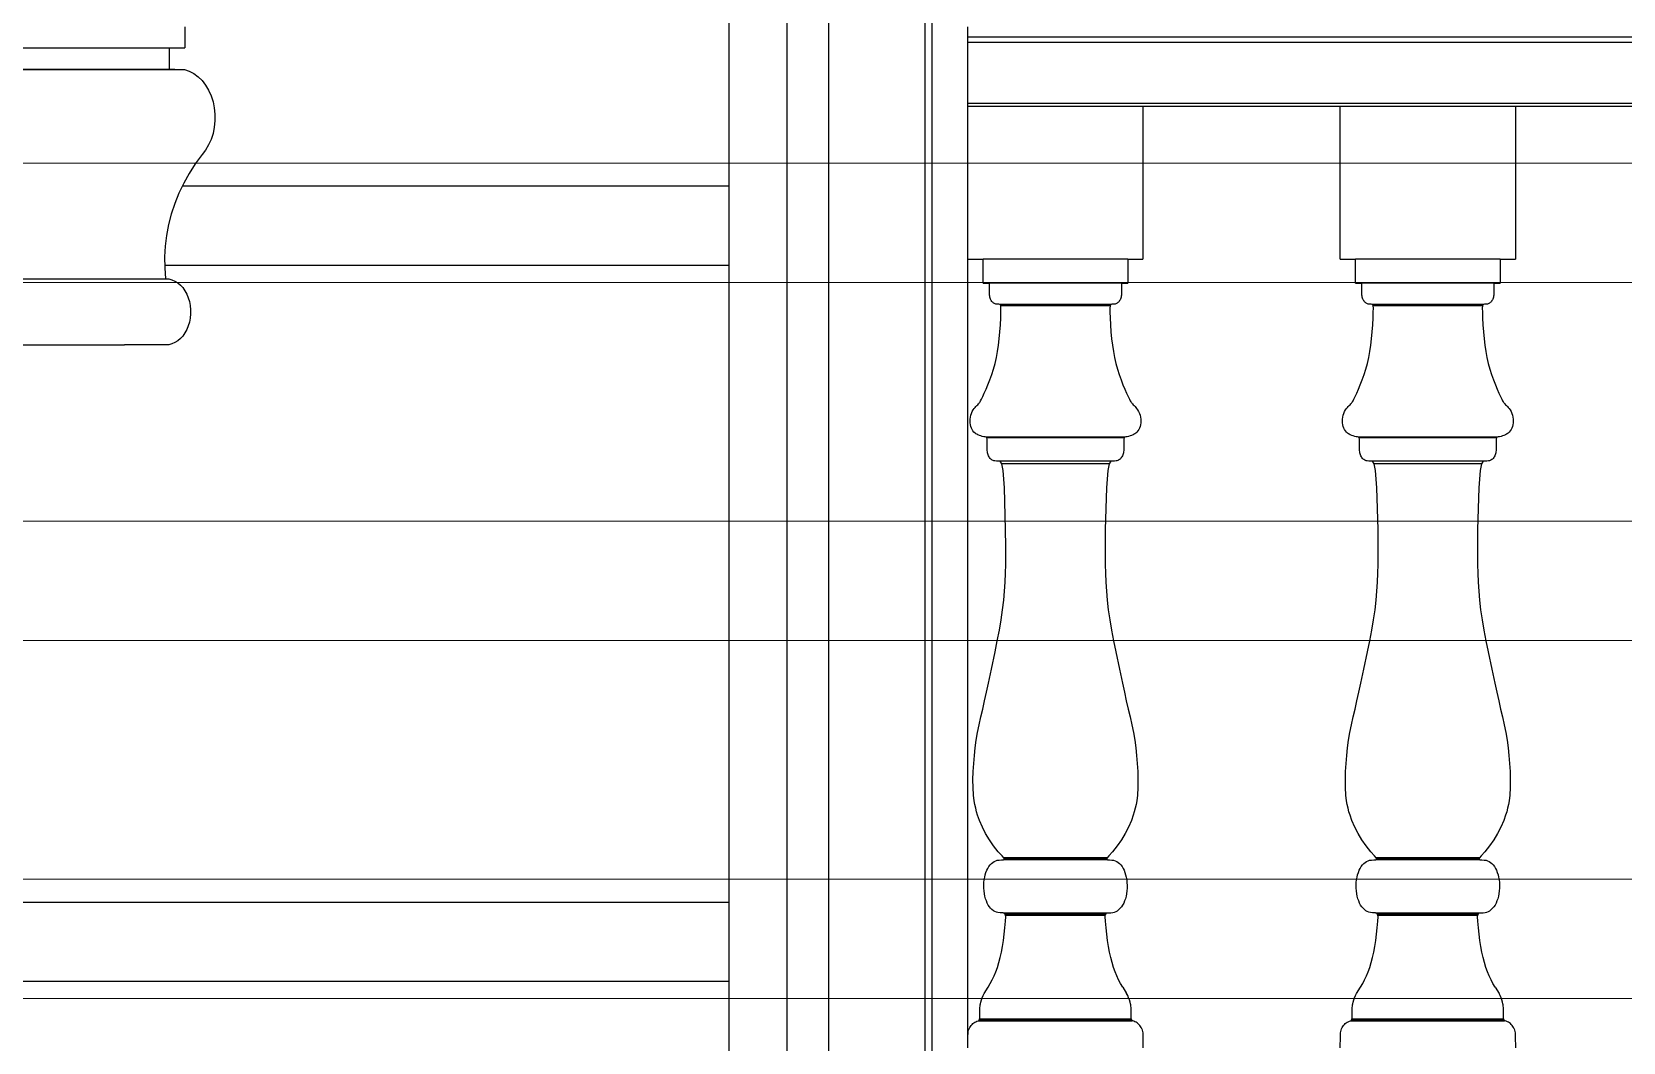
# Model space of a CAD drawing. Header units: inches. Extents: x 37.8 to 126.9, y 5.9 to 51.9.
# Drawn here: x 109.37 to 110.37, y 30.754 to 31.389 of the extents above; entities that cross this region are included whole.
import ezdxf

# ---------------------------------------------------------------- set-up
doc = ezdxf.new("R2010")
doc.units = ezdxf.units.IN
doc.header["$MEASUREMENT"] = 0
doc.layers.add('LAYER1', color=8, linetype='Continuous', lineweight=9)

msp = doc.modelspace()

# ---------------------------------------------------------------- hatches: boundary and pattern name
at = {"layer": 'LAYER1', "true_color": 0xc2b093}
h = msp.add_hatch(dxfattribs=at)
h.set_pattern_fill('ANSI32', color=253, scale=0.6, angle=135)
h.set_pattern_definition([(180, (290.93332, 359.28142), (-1e-17, -0.225), []), (180, (290.85832, 359.35642), (-1e-17, -0.225), [])])
h.paths.add_polyline_path([(106.05653, 37.34228), (106.05653, 37.54228), (106.05653, 37.59228), (106.05653, 37.99228), (106.05653, 38.04228), (106.05653, 38.44228), (106.05653, 38.49228), (106.05653, 38.84228), (107.05653, 38.84228), (107.05653, 38.49228), (107.05653, 38.44228), (107.05653, 38.04228), (107.05653, 37.99228), (107.05653, 37.59228), (107.05653, 37.54228), (107.05653, 37.34228)], flags=16)
h.paths.add_polyline_path([(107.99803, 37.34228), (107.99803, 37.54228), (107.99803, 37.59228), (107.99803, 37.99228), (107.99803, 38.04228), (107.99803, 38.44228), (107.99803, 38.49228), (107.99803, 38.84228), (108.99803, 38.84228), (108.99803, 38.49228), (108.99803, 38.44228), (108.99803, 38.04228), (108.99803, 37.99228), (108.99803, 37.59228), (108.99803, 37.54228), (108.99803, 37.34228)], flags=16)
h.paths.add_polyline_path([(116.59064, 26.14228), (116.59064, 26.94228), (117.19803, 26.94228), (117.19803, 26.14228)])
h.paths.add_polyline_path([(117.39803, 37.34228), (109.19803, 37.34228), (109.19803, 40.69228), (109.19803, 40.99228), (104.09803, 40.99228), (104.09803, 37.34228), (102.15807, 37.34228), (102.15807, 20.54228), (107.51799, 20.54228), (107.51799, 22.74228), (108.71799, 22.74228), (108.71799, 20.54228), (108.91799, 20.54228), (108.91799, 22.74228), (112.11799, 22.74228), (112.11799, 20.54228), (117.39803, 20.54228)])

# ---------------------------------------------------------------- linework, layer by layer
for p, q in [((109.80803, 31.29228), (109.80803, 31.69228)), ((109.84453, 31.29228), (109.84453, 31.69228)), ((109.87053, 31.29228), (109.87053, 31.69228)), ((109.93122, 31.29228), (109.93122, 31.69228)), ((109.93553, 31.29228), (109.93553, 31.69228)), ((109.46592, 31.39228), (109.46592, 31.37894)), ((109.95803, 31.38581), (109.95803, 31.39228)), ((109.95803, 31.38258), (109.95803, 31.38581)), ((109.95803, 31.38581), (111.23803, 31.38581)), ((109.95803, 31.38258), (111.23803, 31.38258)), ((109.95803, 31.34416), (109.95803, 31.38258)), ((105.77001, 31.37894), (109.45604, 31.37894)), ((109.45604, 31.37894), (109.45604, 31.36561)), ((109.45604, 31.37894), (109.46592, 31.37894)), ((105.79803, 31.36561), (109.42803, 31.36561)), ((105.79803, 31.36527), (109.42803, 31.36527)), ((109.42803, 31.36561), (109.45604, 31.36561)), ((109.42803, 31.36527), (109.46576, 31.36527)), ((109.45604, 31.36561), (109.45962, 31.36561)), ((109.45962, 31.36561), (109.46576, 31.36527)), ((109.46576, 31.36527), (109.46875, 31.3643)), ((109.46875, 31.3643), (109.47161, 31.36282)), ((109.47161, 31.36282), (109.4743, 31.36085)), ((109.4743, 31.36085), (109.47677, 31.35843)), ((109.47677, 31.35843), (109.47897, 31.35559)), ((109.47897, 31.35559), (109.48087, 31.3524)), ((109.48087, 31.3524), (109.48243, 31.3489)), ((109.48243, 31.3489), (109.48363, 31.34516)), ((109.48363, 31.34516), (109.48443, 31.34125)), ((109.48443, 31.34125), (109.48484, 31.33722)), ((109.95803, 31.34228), (109.95803, 31.34416)), ((109.95803, 31.34416), (111.23803, 31.34416)), ((109.95803, 31.34228), (110.06803, 31.34228)), ((109.95803, 31.29228), (109.95803, 31.34228)), ((110.06803, 31.34228), (110.06803, 31.24626)), ((110.06803, 31.34228), (110.19203, 31.34228)), ((110.19203, 31.24626), (110.19203, 31.34228)), ((110.19203, 31.34228), (110.30203, 31.34228)), ((110.30203, 31.34228), (110.30203, 31.24626)), ((110.30203, 31.34228), (110.42603, 31.34228)), ((109.48484, 31.33316), (109.48443, 31.32914)), ((109.48484, 31.33722), (109.48484, 31.33316)), ((109.48243, 31.32148), (109.48087, 31.31799)), ((109.48363, 31.32522), (109.48243, 31.32148)), ((109.48443, 31.32914), (109.48363, 31.32522)), ((109.47677, 31.31196), (109.47251, 31.30613)), ((109.47897, 31.31479), (109.47677, 31.31196)), ((109.48087, 31.31799), (109.47897, 31.31479)), ((109.46865, 31.30012), (109.4652, 31.29394)), ((109.47251, 31.30613), (109.46865, 31.30012)), ((109.4652, 31.29394), (109.46217, 31.2876)), ((109.46441, 31.29228), (109.80803, 31.29228)), ((109.80803, 31.24228), (109.80803, 31.29228)), ((109.84453, 31.24228), (109.84453, 31.29228)), ((109.87053, 31.24228), (109.87053, 31.29228)), ((109.93122, 31.24228), (109.93122, 31.29228)), ((109.93553, 31.24228), (109.93553, 31.29228)), ((109.95803, 31.24626), (109.95803, 31.29228)), ((109.45957, 31.28114), (109.4574, 31.27456)), ((109.46217, 31.2876), (109.45957, 31.28114)), ((109.4574, 31.27456), (109.45567, 31.2679)), ((109.4544, 31.26116), (109.45357, 31.25438)), ((109.45567, 31.2679), (109.4544, 31.26116)), ((109.45357, 31.25438), (109.4532, 31.24757)), ((109.4532, 31.24757), (109.45329, 31.24075)), ((109.80803, 31.24228), (109.45327, 31.24228)), ((109.45329, 31.24075), (109.45383, 31.23394)), ((109.80803, 30.84228), (109.80803, 31.24228)), ((109.84453, 30.84228), (109.84453, 31.24228)), ((109.87053, 30.84228), (109.87053, 31.24228)), ((109.93122, 30.84228), (109.93122, 31.24228)), ((109.93553, 30.84228), (109.93553, 31.24228)), ((109.95803, 31.24626), (109.96756, 31.24626)), ((109.95803, 31.24228), (109.95803, 31.24626)), ((109.95803, 30.84228), (109.95803, 31.24228)), ((109.96756, 31.23117), (109.96756, 31.24626)), ((110.0585, 31.24626), (109.96756, 31.24626)), ((110.0585, 31.24626), (110.0585, 31.23117)), ((110.0585, 31.24626), (110.06803, 31.24626)), ((110.19203, 31.24626), (110.20156, 31.24626)), ((110.20156, 31.23117), (110.20156, 31.24626)), ((110.2925, 31.24626), (110.20156, 31.24626)), ((110.2925, 31.24626), (110.2925, 31.23117)), ((110.2925, 31.24626), (110.30203, 31.24626)), ((105.79803, 31.23394), (109.42803, 31.23394)), ((109.42803, 31.23394), (109.45383, 31.23394)), ((109.45383, 31.23394), (109.45581, 31.23378)), ((109.45581, 31.23378), (109.45776, 31.23329)), ((109.45776, 31.23329), (109.45964, 31.23248)), ((109.45964, 31.23248), (109.46144, 31.23137)), ((109.46144, 31.23137), (109.46311, 31.22996)), ((109.96756, 31.23117), (109.97158, 31.23117)), ((109.97159, 31.22617), (109.97158, 31.23117)), ((110.05448, 31.23117), (109.97158, 31.23117)), ((110.05448, 31.23117), (110.05446, 31.22617)), ((110.05448, 31.23117), (110.0585, 31.23117)), ((110.20156, 31.23117), (110.20558, 31.23117)), ((110.20559, 31.22617), (110.20558, 31.23117)), ((110.28848, 31.23117), (110.20558, 31.23117)), ((110.28848, 31.23117), (110.28846, 31.22617)), ((110.28848, 31.23117), (110.2925, 31.23117)), ((109.46311, 31.22996), (109.46464, 31.2283)), ((109.46464, 31.2283), (109.466, 31.22639)), ((109.466, 31.22639), (109.46717, 31.22427)), ((109.46717, 31.22427), (109.46812, 31.22198)), ((109.46812, 31.22198), (109.46885, 31.21955)), ((109.97163, 31.22367), (109.97159, 31.22617)), ((109.9717, 31.22296), (109.97163, 31.22367)), ((109.97182, 31.22234), (109.9717, 31.22296)), ((109.97198, 31.22174), (109.97182, 31.22234)), ((109.97219, 31.22117), (109.97198, 31.22174)), ((109.97244, 31.22064), (109.97219, 31.22117)), ((109.97272, 31.22014), (109.97244, 31.22064)), ((109.97304, 31.21969), (109.97272, 31.22014)), ((110.05334, 31.22014), (110.05302, 31.21969)), ((110.05362, 31.22064), (110.05334, 31.22014)), ((110.05387, 31.22117), (110.05362, 31.22064)), ((110.05407, 31.22174), (110.05387, 31.22117)), ((110.05424, 31.22234), (110.05407, 31.22174)), ((110.05435, 31.22296), (110.05424, 31.22234)), ((110.05443, 31.22367), (110.05435, 31.22296)), ((110.05446, 31.22617), (110.05443, 31.22367)), ((110.20563, 31.22367), (110.20559, 31.22617)), ((110.2057, 31.22296), (110.20563, 31.22367)), ((110.20582, 31.22234), (110.2057, 31.22296)), ((110.20598, 31.22174), (110.20582, 31.22234)), ((110.20619, 31.22117), (110.20598, 31.22174)), ((110.20644, 31.22064), (110.20619, 31.22117)), ((110.20672, 31.22014), (110.20644, 31.22064)), ((110.20704, 31.21969), (110.20672, 31.22014)), ((110.28734, 31.22014), (110.28702, 31.21969)), ((110.28762, 31.22064), (110.28734, 31.22014)), ((110.28787, 31.22117), (110.28762, 31.22064)), ((110.28807, 31.22174), (110.28787, 31.22117)), ((110.28824, 31.22234), (110.28807, 31.22174)), ((110.28835, 31.22296), (110.28824, 31.22234)), ((110.28843, 31.22367), (110.28835, 31.22296)), ((110.28846, 31.22617), (110.28843, 31.22367)), ((109.46885, 31.21955), (109.46934, 31.21701)), ((109.46934, 31.21701), (109.46959, 31.21442)), ((109.46959, 31.2118), (109.46934, 31.20921)), ((109.46959, 31.21442), (109.46959, 31.2118)), ((109.9734, 31.21927), (109.97304, 31.21969)), ((109.97378, 31.2189), (109.9734, 31.21927)), ((109.97419, 31.21859), (109.97378, 31.2189)), ((109.97462, 31.21832), (109.97419, 31.21859)), ((109.97508, 31.21812), (109.97462, 31.21832)), ((109.97556, 31.21797), (109.97508, 31.21812)), ((109.97607, 31.21788), (109.97556, 31.21797)), ((109.97679, 31.21784), (109.97607, 31.21788)), ((109.97751, 31.21783), (109.97679, 31.21784)), ((109.97801, 31.21775), (109.97751, 31.21783)), ((110.04805, 31.21775), (109.97801, 31.21775)), ((109.97839, 31.2174), (109.97801, 31.21775)), ((110.04767, 31.2174), (109.97839, 31.2174)), ((109.97865, 31.21679), (109.97839, 31.2174)), ((110.04741, 31.21679), (109.97865, 31.21679)), ((109.9788, 31.21536), (109.97865, 31.21679)), ((109.97866, 31.20944), (109.97876, 31.21297)), ((109.97876, 31.21297), (109.9788, 31.21536)), ((110.04741, 31.21679), (110.04725, 31.21536)), ((110.04725, 31.21536), (110.04729, 31.21297)), ((110.04729, 31.21297), (110.0474, 31.20944)), ((110.04767, 31.2174), (110.04741, 31.21679)), ((110.04805, 31.21775), (110.04767, 31.2174)), ((110.04855, 31.21783), (110.04805, 31.21775)), ((110.04927, 31.21784), (110.04855, 31.21783)), ((110.04999, 31.21788), (110.04927, 31.21784)), ((110.0505, 31.21797), (110.04999, 31.21788)), ((110.05098, 31.21812), (110.0505, 31.21797)), ((110.05144, 31.21832), (110.05098, 31.21812)), ((110.05187, 31.21859), (110.05144, 31.21832)), ((110.05228, 31.2189), (110.05187, 31.21859)), ((110.05266, 31.21927), (110.05228, 31.2189)), ((110.05302, 31.21969), (110.05266, 31.21927)), ((110.2074, 31.21927), (110.20704, 31.21969)), ((110.20778, 31.2189), (110.2074, 31.21927)), ((110.20819, 31.21859), (110.20778, 31.2189)), ((110.20862, 31.21832), (110.20819, 31.21859)), ((110.20908, 31.21812), (110.20862, 31.21832)), ((110.20956, 31.21797), (110.20908, 31.21812)), ((110.21007, 31.21788), (110.20956, 31.21797)), ((110.21079, 31.21784), (110.21007, 31.21788)), ((110.21151, 31.21783), (110.21079, 31.21784)), ((110.21201, 31.21775), (110.21151, 31.21783)), ((110.28205, 31.21775), (110.21201, 31.21775)), ((110.21239, 31.2174), (110.21201, 31.21775)), ((110.28167, 31.2174), (110.21239, 31.2174)), ((110.21265, 31.21679), (110.21239, 31.2174)), ((110.28141, 31.21679), (110.21265, 31.21679)), ((110.2128, 31.21536), (110.21265, 31.21679)), ((110.21266, 31.20944), (110.21276, 31.21297)), ((110.21276, 31.21297), (110.2128, 31.21536)), ((110.28141, 31.21679), (110.28125, 31.21536)), ((110.28125, 31.21536), (110.28129, 31.21297)), ((110.28129, 31.21297), (110.2814, 31.20944)), ((110.28167, 31.2174), (110.28141, 31.21679)), ((110.28205, 31.21775), (110.28167, 31.2174)), ((110.28255, 31.21783), (110.28205, 31.21775)), ((110.28327, 31.21784), (110.28255, 31.21783)), ((110.28399, 31.21788), (110.28327, 31.21784)), ((110.2845, 31.21797), (110.28399, 31.21788)), ((110.28498, 31.21812), (110.2845, 31.21797)), ((110.28544, 31.21832), (110.28498, 31.21812)), ((110.28587, 31.21859), (110.28544, 31.21832)), ((110.28628, 31.2189), (110.28587, 31.21859)), ((110.28666, 31.21927), (110.28628, 31.2189)), ((110.28702, 31.21969), (110.28666, 31.21927)), ((109.46717, 31.20195), (109.466, 31.19983)), ((109.46812, 31.20424), (109.46717, 31.20195)), ((109.46885, 31.20667), (109.46812, 31.20424)), ((109.46934, 31.20921), (109.46885, 31.20667)), ((109.97772, 31.19621), (109.97812, 31.20046)), ((109.97812, 31.20046), (109.97844, 31.20487)), ((109.97844, 31.20487), (109.97866, 31.20944)), ((110.0474, 31.20944), (110.04762, 31.20487)), ((110.04762, 31.20487), (110.04793, 31.20046)), ((110.04793, 31.20046), (110.04834, 31.19621)), ((110.21172, 31.19621), (110.21212, 31.20046)), ((110.21212, 31.20046), (110.21244, 31.20487)), ((110.21244, 31.20487), (110.21266, 31.20944)), ((110.2814, 31.20944), (110.28162, 31.20487)), ((110.28162, 31.20487), (110.28193, 31.20046)), ((110.28193, 31.20046), (110.28234, 31.19621)), ((105.79803, 31.19228), (109.42803, 31.19228)), ((109.45383, 31.19228), (109.42803, 31.19228)), ((109.45581, 31.19244), (109.45383, 31.19228)), ((109.45776, 31.19293), (109.45581, 31.19244)), ((109.45964, 31.19374), (109.45776, 31.19293)), ((109.46144, 31.19485), (109.45964, 31.19374)), ((109.46311, 31.19626), (109.46144, 31.19485)), ((109.46464, 31.19792), (109.46311, 31.19626)), ((109.466, 31.19983), (109.46464, 31.19792)), ((109.97664, 31.18817), (109.97723, 31.19211)), ((109.97723, 31.19211), (109.97772, 31.19621)), ((110.04834, 31.19621), (110.04883, 31.19211)), ((110.04883, 31.19211), (110.04942, 31.18817)), ((110.21064, 31.18817), (110.21123, 31.19211)), ((110.21123, 31.19211), (110.21172, 31.19621)), ((110.28234, 31.19621), (110.28283, 31.19211)), ((110.28283, 31.19211), (110.28342, 31.18817)), ((109.97413, 31.17711), (109.97513, 31.1807)), ((109.97513, 31.1807), (109.97596, 31.18438)), ((109.97596, 31.18438), (109.97664, 31.18817)), ((110.04942, 31.18817), (110.0501, 31.18438)), ((110.0501, 31.18438), (110.05093, 31.1807)), ((110.05093, 31.1807), (110.05193, 31.17711)), ((110.20813, 31.17711), (110.20913, 31.1807)), ((110.20913, 31.1807), (110.20996, 31.18438)), ((110.20996, 31.18438), (110.21064, 31.18817)), ((110.28342, 31.18817), (110.2841, 31.18438)), ((110.2841, 31.18438), (110.28493, 31.1807)), ((110.28493, 31.1807), (110.28593, 31.17711)), ((109.9706, 31.1673), (109.97181, 31.17037)), ((109.97181, 31.17037), (109.97301, 31.17366)), ((109.97301, 31.17366), (109.97413, 31.17711)), ((110.05193, 31.17711), (110.05305, 31.17366)), ((110.05305, 31.17366), (110.05425, 31.17037)), ((110.05425, 31.17037), (110.05546, 31.1673)), ((110.2046, 31.1673), (110.20581, 31.17037)), ((110.20581, 31.17037), (110.20701, 31.17366)), ((110.20701, 31.17366), (110.20813, 31.17711)), ((110.28593, 31.17711), (110.28705, 31.17366)), ((110.28705, 31.17366), (110.28825, 31.17037)), ((110.28825, 31.17037), (110.28946, 31.1673)), ((109.96738, 31.15985), (109.96833, 31.16199)), ((109.96833, 31.16199), (109.96942, 31.16449)), ((109.96942, 31.16449), (109.9706, 31.1673)), ((110.05546, 31.1673), (110.05664, 31.16449)), ((110.05664, 31.16449), (110.05772, 31.16199)), ((110.05772, 31.16199), (110.05867, 31.15985)), ((110.20138, 31.15985), (110.20233, 31.16199)), ((110.20233, 31.16199), (110.20342, 31.16449)), ((110.20342, 31.16449), (110.2046, 31.1673)), ((110.28946, 31.1673), (110.29064, 31.16449)), ((110.29064, 31.16449), (110.29172, 31.16199)), ((110.29172, 31.16199), (110.29267, 31.15985)), ((109.96023, 31.14925), (109.96075, 31.15038)), ((109.96075, 31.15038), (109.96139, 31.15146)), ((109.96139, 31.15146), (109.96201, 31.15237)), ((109.96201, 31.15237), (109.96248, 31.15297)), ((109.96248, 31.15297), (109.963, 31.15352)), ((109.963, 31.15352), (109.96365, 31.15415)), ((109.96365, 31.15415), (109.96426, 31.15476)), ((109.96426, 31.15476), (109.96472, 31.15526)), ((109.96472, 31.15526), (109.96503, 31.15564)), ((109.96503, 31.15564), (109.96535, 31.15607)), ((109.96535, 31.15607), (109.96567, 31.15656)), ((109.96567, 31.15656), (109.96602, 31.15712)), ((109.96602, 31.15712), (109.96657, 31.15814)), ((109.96657, 31.15814), (109.96738, 31.15985)), ((110.05867, 31.15985), (110.05949, 31.15814)), ((110.05949, 31.15814), (110.06004, 31.15712)), ((110.06004, 31.15712), (110.06038, 31.15656)), ((110.06038, 31.15656), (110.06071, 31.15607)), ((110.06071, 31.15607), (110.06103, 31.15564)), ((110.06103, 31.15564), (110.06134, 31.15526)), ((110.06134, 31.15526), (110.0618, 31.15476)), ((110.0618, 31.15476), (110.06241, 31.15415)), ((110.06241, 31.15415), (110.06306, 31.15352)), ((110.06306, 31.15352), (110.06358, 31.15297)), ((110.06358, 31.15297), (110.06405, 31.15237)), ((110.06405, 31.15237), (110.06467, 31.15146)), ((110.06467, 31.15146), (110.06531, 31.15038)), ((110.06531, 31.15038), (110.06582, 31.14925)), ((110.19423, 31.14925), (110.19475, 31.15038)), ((110.19475, 31.15038), (110.19539, 31.15146)), ((110.19539, 31.15146), (110.19601, 31.15237)), ((110.19601, 31.15237), (110.19648, 31.15297)), ((110.19648, 31.15297), (110.197, 31.15352)), ((110.197, 31.15352), (110.19765, 31.15415)), ((110.19765, 31.15415), (110.19826, 31.15476)), ((110.19826, 31.15476), (110.19872, 31.15526)), ((110.19872, 31.15526), (110.19903, 31.15564)), ((110.19903, 31.15564), (110.19935, 31.15607)), ((110.19935, 31.15607), (110.19967, 31.15656)), ((110.19967, 31.15656), (110.20002, 31.15712)), ((110.20002, 31.15712), (110.20057, 31.15814)), ((110.20057, 31.15814), (110.20138, 31.15985)), ((110.29267, 31.15985), (110.29349, 31.15814)), ((110.29349, 31.15814), (110.29404, 31.15712)), ((110.29404, 31.15712), (110.29438, 31.15656)), ((110.29438, 31.15656), (110.29471, 31.15607)), ((110.29471, 31.15607), (110.29503, 31.15564)), ((110.29503, 31.15564), (110.29534, 31.15526)), ((110.29534, 31.15526), (110.2958, 31.15476)), ((110.2958, 31.15476), (110.29641, 31.15415)), ((110.29641, 31.15415), (110.29706, 31.15352)), ((110.29706, 31.15352), (110.29758, 31.15297)), ((110.29758, 31.15297), (110.29805, 31.15237)), ((110.29805, 31.15237), (110.29867, 31.15146)), ((110.29867, 31.15146), (110.29931, 31.15038)), ((110.29931, 31.15038), (110.29982, 31.14925)), ((109.95936, 31.1445), (109.95941, 31.14569)), ((109.95941, 31.14333), (109.95936, 31.1445)), ((109.95941, 31.14569), (109.95957, 31.14689)), ((109.95958, 31.14219), (109.95941, 31.14333)), ((109.95957, 31.14689), (109.95984, 31.14808)), ((109.95984, 31.14111), (109.95958, 31.14219)), ((109.95984, 31.14808), (109.96023, 31.14925)), ((109.9602, 31.14008), (109.95984, 31.14111)), ((109.96065, 31.13914), (109.9602, 31.14008)), ((110.06586, 31.14008), (110.06541, 31.13914)), ((110.06582, 31.14925), (110.06622, 31.14808)), ((110.06622, 31.14111), (110.06586, 31.14008)), ((110.06622, 31.14808), (110.06649, 31.14689)), ((110.06648, 31.14219), (110.06622, 31.14111)), ((110.06664, 31.14333), (110.06648, 31.14219)), ((110.06649, 31.14689), (110.06665, 31.14569)), ((110.0667, 31.1445), (110.06664, 31.14333)), ((110.06665, 31.14569), (110.0667, 31.1445)), ((110.19336, 31.1445), (110.19341, 31.14569)), ((110.19341, 31.14333), (110.19336, 31.1445)), ((110.19341, 31.14569), (110.19357, 31.14689)), ((110.19358, 31.14219), (110.19341, 31.14333)), ((110.19357, 31.14689), (110.19384, 31.14808)), ((110.19384, 31.14111), (110.19358, 31.14219)), ((110.19384, 31.14808), (110.19423, 31.14925)), ((110.1942, 31.14008), (110.19384, 31.14111)), ((110.19465, 31.13914), (110.1942, 31.14008)), ((110.29986, 31.14008), (110.29941, 31.13914)), ((110.29982, 31.14925), (110.30022, 31.14808)), ((110.30022, 31.14111), (110.29986, 31.14008)), ((110.30022, 31.14808), (110.30049, 31.14689)), ((110.30048, 31.14219), (110.30022, 31.14111)), ((110.30064, 31.14333), (110.30048, 31.14219)), ((110.30049, 31.14689), (110.30065, 31.14569)), ((110.3007, 31.1445), (110.30064, 31.14333)), ((110.30065, 31.14569), (110.3007, 31.1445)), ((109.9612, 31.13829), (109.96065, 31.13914)), ((109.96183, 31.13754), (109.9612, 31.13829)), ((109.96251, 31.13692), (109.96183, 31.13754)), ((109.96309, 31.13647), (109.96251, 31.13692)), ((109.96358, 31.13617), (109.96309, 31.13647)), ((109.96427, 31.13582), (109.96358, 31.13617)), ((109.9652, 31.13544), (109.96427, 31.13582)), ((109.96613, 31.13512), (109.9652, 31.13544)), ((109.96705, 31.13487), (109.96613, 31.13512)), ((109.96798, 31.13466), (109.96705, 31.13487)), ((109.9689, 31.13449), (109.96798, 31.13466)), ((109.96948, 31.13439), (109.9689, 31.13449)), ((109.96971, 31.13432), (109.96948, 31.13439)), ((110.05635, 31.13432), (109.96971, 31.13432)), ((109.96989, 31.13392), (109.96971, 31.13432)), ((110.05617, 31.13392), (109.96989, 31.13392)), ((109.97002, 31.13312), (109.96989, 31.13392)), ((109.97012, 31.1312), (109.97002, 31.13312)), ((109.97014, 31.12803), (109.97012, 31.1312)), ((110.05594, 31.1312), (110.05592, 31.12803)), ((110.05604, 31.13312), (110.05594, 31.1312)), ((110.05617, 31.13392), (110.05604, 31.13312)), ((110.05635, 31.13432), (110.05617, 31.13392)), ((110.05658, 31.13439), (110.05635, 31.13432)), ((110.05716, 31.13449), (110.05658, 31.13439)), ((110.05808, 31.13466), (110.05716, 31.13449)), ((110.05901, 31.13487), (110.05808, 31.13466)), ((110.05993, 31.13512), (110.05901, 31.13487)), ((110.06086, 31.13544), (110.05993, 31.13512)), ((110.06178, 31.13582), (110.06086, 31.13544)), ((110.06248, 31.13617), (110.06178, 31.13582)), ((110.06296, 31.13647), (110.06248, 31.13617)), ((110.06355, 31.13692), (110.06296, 31.13647)), ((110.06423, 31.13754), (110.06355, 31.13692)), ((110.06486, 31.13829), (110.06423, 31.13754)), ((110.06541, 31.13914), (110.06486, 31.13829)), ((110.1952, 31.13829), (110.19465, 31.13914)), ((110.19583, 31.13754), (110.1952, 31.13829)), ((110.19651, 31.13692), (110.19583, 31.13754)), ((110.19709, 31.13647), (110.19651, 31.13692)), ((110.19758, 31.13617), (110.19709, 31.13647)), ((110.19827, 31.13582), (110.19758, 31.13617)), ((110.1992, 31.13544), (110.19827, 31.13582)), ((110.20013, 31.13512), (110.1992, 31.13544)), ((110.20105, 31.13487), (110.20013, 31.13512)), ((110.20198, 31.13466), (110.20105, 31.13487)), ((110.2029, 31.13449), (110.20198, 31.13466)), ((110.20348, 31.13439), (110.2029, 31.13449)), ((110.20371, 31.13432), (110.20348, 31.13439)), ((110.29035, 31.13432), (110.20371, 31.13432)), ((110.20389, 31.13392), (110.20371, 31.13432)), ((110.29017, 31.13392), (110.20389, 31.13392)), ((110.20402, 31.13312), (110.20389, 31.13392)), ((110.20412, 31.1312), (110.20402, 31.13312)), ((110.20414, 31.12803), (110.20412, 31.1312)), ((110.28994, 31.1312), (110.28992, 31.12803)), ((110.29004, 31.13312), (110.28994, 31.1312)), ((110.29017, 31.13392), (110.29004, 31.13312)), ((110.29035, 31.13432), (110.29017, 31.13392)), ((110.29058, 31.13439), (110.29035, 31.13432)), ((110.29116, 31.13449), (110.29058, 31.13439)), ((110.29208, 31.13466), (110.29116, 31.13449)), ((110.29301, 31.13487), (110.29208, 31.13466)), ((110.29393, 31.13512), (110.29301, 31.13487)), ((110.29486, 31.13544), (110.29393, 31.13512)), ((110.29578, 31.13582), (110.29486, 31.13544)), ((110.29648, 31.13617), (110.29578, 31.13582)), ((110.29696, 31.13647), (110.29648, 31.13617)), ((110.29755, 31.13692), (110.29696, 31.13647)), ((110.29823, 31.13754), (110.29755, 31.13692)), ((110.29886, 31.13829), (110.29823, 31.13754)), ((110.29941, 31.13914), (110.29886, 31.13829)), ((109.97017, 31.12604), (109.97014, 31.12803)), ((109.97024, 31.12516), (109.97017, 31.12604)), ((109.97035, 31.12447), (109.97024, 31.12516)), ((109.97052, 31.12381), (109.97035, 31.12447)), ((109.97073, 31.12318), (109.97052, 31.12381)), ((109.97099, 31.12258), (109.97073, 31.12318)), ((109.9713, 31.12202), (109.97099, 31.12258)), ((109.97164, 31.1215), (109.9713, 31.12202)), ((109.97202, 31.12103), (109.97164, 31.1215)), ((109.97243, 31.12062), (109.97202, 31.12103)), ((109.97287, 31.12025), (109.97243, 31.12062)), ((109.97334, 31.11995), (109.97287, 31.12025)), ((110.05318, 31.12025), (110.05271, 31.11995)), ((110.05363, 31.12062), (110.05318, 31.12025)), ((110.05404, 31.12103), (110.05363, 31.12062)), ((110.05442, 31.1215), (110.05404, 31.12103)), ((110.05476, 31.12202), (110.05442, 31.1215)), ((110.05506, 31.12258), (110.05476, 31.12202)), ((110.05532, 31.12318), (110.05506, 31.12258)), ((110.05554, 31.12381), (110.05532, 31.12318)), ((110.05571, 31.12447), (110.05554, 31.12381)), ((110.05582, 31.12516), (110.05571, 31.12447)), ((110.05589, 31.12604), (110.05582, 31.12516)), ((110.05592, 31.12803), (110.05589, 31.12604)), ((110.20417, 31.12604), (110.20414, 31.12803)), ((110.20424, 31.12516), (110.20417, 31.12604)), ((110.20435, 31.12447), (110.20424, 31.12516)), ((110.20452, 31.12381), (110.20435, 31.12447)), ((110.20473, 31.12318), (110.20452, 31.12381)), ((110.20499, 31.12258), (110.20473, 31.12318)), ((110.2053, 31.12202), (110.20499, 31.12258)), ((110.20564, 31.1215), (110.2053, 31.12202)), ((110.20602, 31.12103), (110.20564, 31.1215)), ((110.20643, 31.12062), (110.20602, 31.12103)), ((110.20687, 31.12025), (110.20643, 31.12062)), ((110.20734, 31.11995), (110.20687, 31.12025)), ((110.28718, 31.12025), (110.28671, 31.11995)), ((110.28763, 31.12062), (110.28718, 31.12025)), ((110.28804, 31.12103), (110.28763, 31.12062)), ((110.28842, 31.1215), (110.28804, 31.12103)), ((110.28876, 31.12202), (110.28842, 31.1215)), ((110.28906, 31.12258), (110.28876, 31.12202)), ((110.28932, 31.12318), (110.28906, 31.12258)), ((110.28954, 31.12381), (110.28932, 31.12318)), ((110.28971, 31.12447), (110.28954, 31.12381)), ((110.28982, 31.12516), (110.28971, 31.12447)), ((110.28989, 31.12604), (110.28982, 31.12516)), ((110.28992, 31.12803), (110.28989, 31.12604)), ((109.97384, 31.1197), (109.97334, 31.11995)), ((109.97436, 31.11952), (109.97384, 31.1197)), ((109.9749, 31.11941), (109.97436, 31.11952)), ((109.97592, 31.11935), (109.9749, 31.11941)), ((109.9772, 31.11933), (109.97592, 31.11935)), ((109.97829, 31.11926), (109.9772, 31.11933)), ((110.04777, 31.11926), (109.97829, 31.11926)), ((109.9793, 31.1175), (109.97829, 31.11926)), ((110.04676, 31.1175), (109.9793, 31.1175)), ((109.98011, 31.11334), (109.9793, 31.1175)), ((109.98098, 31.10258), (109.98011, 31.11334)), ((110.04595, 31.11334), (110.04508, 31.10258)), ((110.04676, 31.1175), (110.04595, 31.11334)), ((110.04777, 31.11926), (110.04676, 31.1175)), ((110.04886, 31.11933), (110.04777, 31.11926)), ((110.05014, 31.11935), (110.04886, 31.11933)), ((110.05116, 31.11941), (110.05014, 31.11935)), ((110.0517, 31.11952), (110.05116, 31.11941)), ((110.05222, 31.1197), (110.0517, 31.11952)), ((110.05271, 31.11995), (110.05222, 31.1197)), ((110.20784, 31.1197), (110.20734, 31.11995)), ((110.20836, 31.11952), (110.20784, 31.1197)), ((110.2089, 31.11941), (110.20836, 31.11952)), ((110.20992, 31.11935), (110.2089, 31.11941)), ((110.2112, 31.11933), (110.20992, 31.11935)), ((110.21229, 31.11926), (110.2112, 31.11933)), ((110.28177, 31.11926), (110.21229, 31.11926)), ((110.2133, 31.1175), (110.21229, 31.11926)), ((110.28076, 31.1175), (110.2133, 31.1175)), ((110.21411, 31.11334), (110.2133, 31.1175)), ((110.21498, 31.10258), (110.21411, 31.11334)), ((110.27995, 31.11334), (110.27908, 31.10258)), ((110.28076, 31.1175), (110.27995, 31.11334)), ((110.28177, 31.11926), (110.28076, 31.1175)), ((110.28286, 31.11933), (110.28177, 31.11926)), ((110.28414, 31.11935), (110.28286, 31.11933)), ((110.28516, 31.11941), (110.28414, 31.11935)), ((110.2857, 31.11952), (110.28516, 31.11941)), ((110.28622, 31.1197), (110.2857, 31.11952)), ((110.28671, 31.11995), (110.28622, 31.1197)), ((109.98173, 31.07637), (109.98098, 31.10258)), ((110.04508, 31.10258), (110.04433, 31.07637)), ((110.21573, 31.07637), (110.21498, 31.10258)), ((110.27908, 31.10258), (110.27833, 31.07637)), ((109.98187, 31.06557), (109.98173, 31.07637)), ((110.04433, 31.07637), (110.04419, 31.06557)), ((110.21587, 31.06557), (110.21573, 31.07637)), ((110.27833, 31.07637), (110.27819, 31.06557)), ((109.98183, 31.05992), (109.98187, 31.06557)), ((110.04419, 31.06557), (110.04423, 31.05992)), ((110.21583, 31.05992), (110.21587, 31.06557)), ((110.27819, 31.06557), (110.27823, 31.05992)), ((109.98162, 31.04885), (109.98176, 31.05437)), ((109.98176, 31.05437), (109.98183, 31.05992)), ((110.04423, 31.05992), (110.0443, 31.05437)), ((110.0443, 31.05437), (110.04443, 31.04885)), ((110.21562, 31.04885), (110.21576, 31.05437)), ((110.21576, 31.05437), (110.21583, 31.05992)), ((110.27823, 31.05992), (110.2783, 31.05437)), ((110.2783, 31.05437), (110.27843, 31.04885)), ((109.98104, 31.03768), (109.9814, 31.04331)), ((109.9814, 31.04331), (109.98162, 31.04885)), ((110.04443, 31.04885), (110.04466, 31.04331)), ((110.04466, 31.04331), (110.04501, 31.03768)), ((110.21504, 31.03768), (110.2154, 31.04331)), ((110.2154, 31.04331), (110.21562, 31.04885)), ((110.27843, 31.04885), (110.27866, 31.04331)), ((110.27866, 31.04331), (110.27901, 31.03768)), ((109.97985, 31.02592), (109.98054, 31.03191)), ((109.98054, 31.03191), (109.98104, 31.03768)), ((110.04501, 31.03768), (110.04552, 31.03191)), ((110.04552, 31.03191), (110.04621, 31.02592)), ((110.21385, 31.02592), (110.21454, 31.03191)), ((110.21454, 31.03191), (110.21504, 31.03768)), ((110.27901, 31.03768), (110.27952, 31.03191)), ((110.27952, 31.03191), (110.28021, 31.02592)), ((109.97892, 31.01965), (109.97985, 31.02592)), ((110.04621, 31.02592), (110.04713, 31.01965)), ((110.21292, 31.01965), (110.21385, 31.02592)), ((110.28021, 31.02592), (110.28113, 31.01965)), ((109.9765, 31.00648), (109.97779, 31.01314)), ((109.97779, 31.01314), (109.97892, 31.01965)), ((110.04713, 31.01965), (110.04827, 31.01314)), ((110.04827, 31.01314), (110.04956, 31.00648)), ((110.2105, 31.00648), (110.21179, 31.01314)), ((110.21179, 31.01314), (110.21292, 31.01965)), ((110.28113, 31.01965), (110.28227, 31.01314)), ((110.28227, 31.01314), (110.28356, 31.00648)), ((109.97507, 30.99956), (109.9765, 31.00648)), ((110.04956, 31.00648), (110.05099, 30.99956)), ((110.20907, 30.99956), (110.2105, 31.00648)), ((110.28356, 31.00648), (110.28499, 30.99956)), ((109.97274, 30.98865), (109.97507, 30.99956)), ((110.05099, 30.99956), (110.05332, 30.98865)), ((110.20674, 30.98865), (110.20907, 30.99956)), ((110.28499, 30.99956), (110.28732, 30.98865)), ((109.97088, 30.97987), (109.97274, 30.98865)), ((110.05332, 30.98865), (110.05517, 30.97987)), ((110.20488, 30.97987), (110.20674, 30.98865)), ((110.28732, 30.98865), (110.28917, 30.97987)), ((109.9685, 30.96869), (109.96969, 30.97412)), ((109.96969, 30.97412), (109.97088, 30.97987)), ((110.05517, 30.97987), (110.05637, 30.97412)), ((110.05637, 30.97412), (110.05756, 30.96869)), ((110.2025, 30.96869), (110.20369, 30.97412)), ((110.20369, 30.97412), (110.20488, 30.97987)), ((110.28917, 30.97987), (110.29037, 30.97412)), ((110.29037, 30.97412), (110.29156, 30.96869)), ((109.96612, 30.95853), (109.9673, 30.96352)), ((109.9673, 30.96352), (109.9685, 30.96869)), ((110.05756, 30.96869), (110.05876, 30.96352)), ((110.05876, 30.96352), (110.05994, 30.95853)), ((110.20012, 30.95853), (110.2013, 30.96352)), ((110.2013, 30.96352), (110.2025, 30.96869)), ((110.29156, 30.96869), (110.29276, 30.96352)), ((110.29276, 30.96352), (110.29394, 30.95853)), ((109.96402, 30.94887), (109.96501, 30.95367)), ((109.96501, 30.95367), (109.96612, 30.95853)), ((110.05994, 30.95853), (110.06104, 30.95367)), ((110.06104, 30.95367), (110.06204, 30.94887)), ((110.19802, 30.94887), (110.19901, 30.95367)), ((110.19901, 30.95367), (110.20012, 30.95853)), ((110.29394, 30.95853), (110.29504, 30.95367)), ((110.29504, 30.95367), (110.29604, 30.94887)), ((109.96254, 30.9392), (109.96318, 30.94407)), ((109.96318, 30.94407), (109.96402, 30.94887)), ((110.06204, 30.94887), (110.06288, 30.94407)), ((110.06288, 30.94407), (110.06352, 30.9392)), ((110.19654, 30.9392), (110.19718, 30.94407)), ((110.19718, 30.94407), (110.19802, 30.94887)), ((110.29604, 30.94887), (110.29688, 30.94407)), ((110.29688, 30.94407), (110.29752, 30.9392)), ((109.96166, 30.92922), (109.96206, 30.93425)), ((109.96206, 30.93425), (109.96254, 30.9392)), ((110.06352, 30.9392), (110.064, 30.93425)), ((110.064, 30.93425), (110.0644, 30.92922)), ((110.19566, 30.92922), (110.19606, 30.93425)), ((110.19606, 30.93425), (110.19654, 30.9392)), ((110.29752, 30.9392), (110.298, 30.93425)), ((110.298, 30.93425), (110.2984, 30.92922)), ((109.9612, 30.91915), (109.96136, 30.92418)), ((109.96136, 30.92418), (109.96166, 30.92922)), ((110.0644, 30.92922), (110.0647, 30.92418)), ((110.0647, 30.92418), (110.06486, 30.91915)), ((110.1952, 30.91915), (110.19536, 30.92418)), ((110.19536, 30.92418), (110.19566, 30.92922)), ((110.2984, 30.92922), (110.2987, 30.92418)), ((110.2987, 30.92418), (110.29886, 30.91915)), ((109.96125, 30.91419), (109.9612, 30.91915)), ((109.96156, 30.90932), (109.96125, 30.91419)), ((110.06481, 30.91419), (110.0645, 30.90932)), ((110.06486, 30.91915), (110.06481, 30.91419)), ((110.19525, 30.91419), (110.1952, 30.91915)), ((110.19556, 30.90932), (110.19525, 30.91419)), ((110.29881, 30.91419), (110.2985, 30.90932)), ((110.29886, 30.91915), (110.29881, 30.91419)), ((109.96199, 30.90576), (109.96156, 30.90932)), ((109.96239, 30.90345), (109.96199, 30.90576)), ((109.96289, 30.90117), (109.96239, 30.90345)), ((109.96347, 30.89895), (109.96289, 30.90117)), ((110.06317, 30.90117), (110.06259, 30.89895)), ((110.06367, 30.90345), (110.06317, 30.90117)), ((110.06407, 30.90576), (110.06367, 30.90345)), ((110.0645, 30.90932), (110.06407, 30.90576)), ((110.19599, 30.90576), (110.19556, 30.90932)), ((110.19639, 30.90345), (110.19599, 30.90576)), ((110.19689, 30.90117), (110.19639, 30.90345)), ((110.19747, 30.89895), (110.19689, 30.90117)), ((110.29717, 30.90117), (110.29659, 30.89895)), ((110.29767, 30.90345), (110.29717, 30.90117)), ((110.29807, 30.90576), (110.29767, 30.90345)), ((110.2985, 30.90932), (110.29807, 30.90576)), ((109.96414, 30.89676), (109.96347, 30.89895)), ((109.96529, 30.89355), (109.96414, 30.89676)), ((109.96708, 30.88937), (109.96529, 30.89355)), ((110.06077, 30.89355), (110.05898, 30.88937)), ((110.06192, 30.89676), (110.06077, 30.89355)), ((110.06259, 30.89895), (110.06192, 30.89676)), ((110.19814, 30.89676), (110.19747, 30.89895)), ((110.19929, 30.89355), (110.19814, 30.89676)), ((110.20108, 30.88937), (110.19929, 30.89355)), ((110.29477, 30.89355), (110.29298, 30.88937)), ((110.29592, 30.89676), (110.29477, 30.89355)), ((110.29659, 30.89895), (110.29592, 30.89676)), ((109.96916, 30.88531), (109.96708, 30.88937)), ((109.97152, 30.88138), (109.96916, 30.88531)), ((109.97418, 30.87758), (109.97152, 30.88138)), ((110.05454, 30.88138), (110.05188, 30.87758)), ((110.0569, 30.88531), (110.05454, 30.88138)), ((110.05898, 30.88937), (110.0569, 30.88531)), ((110.20316, 30.88531), (110.20108, 30.88937)), ((110.20552, 30.88138), (110.20316, 30.88531)), ((110.20818, 30.87758), (110.20552, 30.88138)), ((110.28854, 30.88138), (110.28588, 30.87758)), ((110.2909, 30.88531), (110.28854, 30.88138)), ((110.29298, 30.88937), (110.2909, 30.88531)), ((109.97712, 30.87389), (109.97418, 30.87758)), ((109.97952, 30.87121), (109.97712, 30.87389)), ((109.98062, 30.86997), (109.97952, 30.87121)), ((110.04653, 30.87121), (110.04544, 30.86997)), ((110.04893, 30.87389), (110.04653, 30.87121)), ((110.05188, 30.87758), (110.04893, 30.87389)), ((110.21112, 30.87389), (110.20818, 30.87758)), ((110.21352, 30.87121), (110.21112, 30.87389)), ((110.21462, 30.86997), (110.21352, 30.87121)), ((110.28053, 30.87121), (110.27944, 30.86997)), ((110.28293, 30.87389), (110.28053, 30.87121)), ((110.28588, 30.87758), (110.28293, 30.87389)), ((109.96892, 30.85941), (109.96937, 30.86086)), ((109.96937, 30.86086), (109.96991, 30.8622)), ((109.96991, 30.8622), (109.97052, 30.86343)), ((109.97052, 30.86343), (109.97121, 30.86455)), ((109.97121, 30.86455), (109.97195, 30.86554)), ((109.97195, 30.86554), (109.97276, 30.86641)), ((109.97276, 30.86641), (109.97362, 30.86714)), ((109.97362, 30.86714), (109.97453, 30.86773)), ((109.97453, 30.86773), (109.97548, 30.86818)), ((109.97548, 30.86818), (109.97647, 30.86847)), ((109.97647, 30.86847), (109.97759, 30.86864)), ((109.97759, 30.86864), (109.97906, 30.86871)), ((109.97906, 30.86871), (109.98032, 30.86875)), ((109.98032, 30.86875), (109.98081, 30.86896)), ((110.04574, 30.86875), (109.98032, 30.86875)), ((110.04544, 30.86997), (109.98062, 30.86997)), ((109.98091, 30.86937), (109.98062, 30.86997)), ((109.98081, 30.86896), (109.98091, 30.86937)), ((110.04525, 30.86896), (109.98081, 30.86896)), ((110.04515, 30.86937), (109.98091, 30.86937)), ((110.04544, 30.86997), (110.04515, 30.86937)), ((110.04515, 30.86937), (110.04525, 30.86896)), ((110.04525, 30.86896), (110.04574, 30.86875)), ((110.04574, 30.86875), (110.047, 30.86871)), ((110.047, 30.86871), (110.04847, 30.86864)), ((110.04847, 30.86864), (110.04959, 30.86847)), ((110.04959, 30.86847), (110.05058, 30.86818)), ((110.05058, 30.86818), (110.05153, 30.86773)), ((110.05153, 30.86773), (110.05244, 30.86714)), ((110.05244, 30.86714), (110.0533, 30.86641)), ((110.0533, 30.86641), (110.05411, 30.86554)), ((110.05411, 30.86554), (110.05485, 30.86455)), ((110.05485, 30.86455), (110.05554, 30.86343)), ((110.05554, 30.86343), (110.05615, 30.8622)), ((110.05615, 30.8622), (110.05669, 30.86086)), ((110.05669, 30.86086), (110.05714, 30.85941)), ((110.20292, 30.85941), (110.20337, 30.86086)), ((110.20337, 30.86086), (110.20391, 30.8622)), ((110.20391, 30.8622), (110.20452, 30.86343)), ((110.20452, 30.86343), (110.20521, 30.86455)), ((110.20521, 30.86455), (110.20595, 30.86554)), ((110.20595, 30.86554), (110.20676, 30.86641)), ((110.20676, 30.86641), (110.20762, 30.86714)), ((110.20762, 30.86714), (110.20853, 30.86773)), ((110.20853, 30.86773), (110.20948, 30.86818)), ((110.20948, 30.86818), (110.21047, 30.86847)), ((110.21047, 30.86847), (110.21159, 30.86864)), ((110.21159, 30.86864), (110.21306, 30.86871)), ((110.21306, 30.86871), (110.21432, 30.86875)), ((110.21432, 30.86875), (110.21481, 30.86896)), ((110.27974, 30.86875), (110.21432, 30.86875)), ((110.27944, 30.86997), (110.21462, 30.86997)), ((110.21491, 30.86937), (110.21462, 30.86997)), ((110.21481, 30.86896), (110.21491, 30.86937)), ((110.27925, 30.86896), (110.21481, 30.86896)), ((110.27915, 30.86937), (110.21491, 30.86937)), ((110.27944, 30.86997), (110.27915, 30.86937)), ((110.27915, 30.86937), (110.27925, 30.86896)), ((110.27925, 30.86896), (110.27974, 30.86875)), ((110.27974, 30.86875), (110.281, 30.86871)), ((110.281, 30.86871), (110.28247, 30.86864)), ((110.28247, 30.86864), (110.28359, 30.86847)), ((110.28359, 30.86847), (110.28458, 30.86818)), ((110.28458, 30.86818), (110.28553, 30.86773)), ((110.28553, 30.86773), (110.28644, 30.86714)), ((110.28644, 30.86714), (110.2873, 30.86641)), ((110.2873, 30.86641), (110.28811, 30.86554)), ((110.28811, 30.86554), (110.28885, 30.86455)), ((110.28885, 30.86455), (110.28954, 30.86343)), ((110.28954, 30.86343), (110.29015, 30.8622)), ((110.29015, 30.8622), (110.29069, 30.86086)), ((110.29069, 30.86086), (110.29114, 30.85941)), ((109.968, 30.85274), (109.96809, 30.85452)), ((109.96803, 30.85097), (109.968, 30.85274)), ((109.96815, 30.8492), (109.96803, 30.85097)), ((109.96809, 30.85452), (109.96827, 30.85624)), ((109.96827, 30.85624), (109.96855, 30.85787)), ((109.96855, 30.85787), (109.96892, 30.85941)), ((110.05714, 30.85941), (110.05751, 30.85787)), ((110.05751, 30.85787), (110.05779, 30.85624)), ((110.05779, 30.85624), (110.05797, 30.85452)), ((110.05803, 30.85097), (110.05791, 30.8492)), ((110.05797, 30.85452), (110.05805, 30.85274)), ((110.05805, 30.85274), (110.05803, 30.85097)), ((110.202, 30.85274), (110.20209, 30.85452)), ((110.20203, 30.85097), (110.202, 30.85274)), ((110.20215, 30.8492), (110.20203, 30.85097)), ((110.20209, 30.85452), (110.20227, 30.85624)), ((110.20227, 30.85624), (110.20255, 30.85787)), ((110.20255, 30.85787), (110.20292, 30.85941)), ((110.29114, 30.85941), (110.29151, 30.85787)), ((110.29151, 30.85787), (110.29179, 30.85624)), ((110.29179, 30.85624), (110.29197, 30.85452)), ((110.29203, 30.85097), (110.29191, 30.8492)), ((110.29197, 30.85452), (110.29205, 30.85274)), ((110.29205, 30.85274), (110.29203, 30.85097)), ((102.15803, 30.84228), (109.80803, 30.84228)), ((109.80803, 30.79228), (109.80803, 30.84228)), ((109.84453, 30.79228), (109.84453, 30.84228)), ((109.87053, 30.79228), (109.87053, 30.84228)), ((109.93122, 30.79228), (109.93122, 30.84228)), ((109.93553, 30.79228), (109.93553, 30.84228)), ((109.95803, 30.79228), (109.95803, 30.84228)), ((109.96838, 30.8475), (109.96815, 30.8492)), ((109.9687, 30.84589), (109.96838, 30.8475)), ((109.9691, 30.84436), (109.9687, 30.84589)), ((109.9696, 30.84293), (109.9691, 30.84436)), ((109.97017, 30.84161), (109.9696, 30.84293)), ((109.97081, 30.8404), (109.97017, 30.84161)), ((109.97152, 30.8393), (109.97081, 30.8404)), ((110.05525, 30.8404), (110.05454, 30.8393)), ((110.05589, 30.84161), (110.05525, 30.8404)), ((110.05646, 30.84293), (110.05589, 30.84161)), ((110.05695, 30.84436), (110.05646, 30.84293)), ((110.05736, 30.84589), (110.05695, 30.84436)), ((110.05768, 30.8475), (110.05736, 30.84589)), ((110.05791, 30.8492), (110.05768, 30.8475)), ((110.20238, 30.8475), (110.20215, 30.8492)), ((110.2027, 30.84589), (110.20238, 30.8475)), ((110.2031, 30.84436), (110.2027, 30.84589)), ((110.2036, 30.84293), (110.2031, 30.84436)), ((110.20417, 30.84161), (110.2036, 30.84293)), ((110.20481, 30.8404), (110.20417, 30.84161)), ((110.20552, 30.8393), (110.20481, 30.8404)), ((110.28925, 30.8404), (110.28854, 30.8393)), ((110.28989, 30.84161), (110.28925, 30.8404)), ((110.29046, 30.84293), (110.28989, 30.84161)), ((110.29095, 30.84436), (110.29046, 30.84293)), ((110.29136, 30.84589), (110.29095, 30.84436)), ((110.29168, 30.8475), (110.29136, 30.84589)), ((110.29191, 30.8492), (110.29168, 30.8475)), ((109.97229, 30.83833), (109.97152, 30.8393)), ((109.97313, 30.83749), (109.97229, 30.83833)), ((109.97401, 30.83679), (109.97313, 30.83749)), ((109.97493, 30.83624), (109.97401, 30.83679)), ((109.9759, 30.83585), (109.97493, 30.83624)), ((109.97691, 30.83561), (109.9759, 30.83585)), ((109.97818, 30.83548), (109.97691, 30.83561)), ((109.97937, 30.83543), (109.97818, 30.83548)), ((109.98024, 30.83541), (109.97937, 30.83543)), ((109.98094, 30.83518), (109.98024, 30.83541)), ((109.98024, 30.83541), (110.04582, 30.83541)), ((109.98143, 30.8347), (109.98094, 30.83518)), ((109.98094, 30.83518), (110.04511, 30.83518)), ((109.98124, 30.82604), (109.98158, 30.83027)), ((110.04463, 30.8347), (109.98143, 30.8347)), ((109.9817, 30.83397), (109.98143, 30.8347)), ((109.98158, 30.83027), (109.98176, 30.833)), ((109.9817, 30.83397), (110.04435, 30.83397)), ((109.98176, 30.833), (109.9817, 30.83397)), ((110.0443, 30.833), (110.04435, 30.83397)), ((110.04447, 30.83027), (110.0443, 30.833)), ((110.04435, 30.83397), (110.04463, 30.8347)), ((110.04482, 30.82604), (110.04447, 30.83027)), ((110.04463, 30.8347), (110.04511, 30.83518)), ((110.04511, 30.83518), (110.04582, 30.83541)), ((110.04582, 30.83541), (110.04669, 30.83543)), ((110.04669, 30.83543), (110.04788, 30.83548)), ((110.04788, 30.83548), (110.04914, 30.83561)), ((110.04914, 30.83561), (110.05016, 30.83585)), ((110.05016, 30.83585), (110.05112, 30.83624)), ((110.05112, 30.83624), (110.05205, 30.83679)), ((110.05293, 30.83749), (110.05205, 30.83679)), ((110.05376, 30.83833), (110.05293, 30.83749)), ((110.05454, 30.8393), (110.05376, 30.83833)), ((110.20629, 30.83833), (110.20552, 30.8393)), ((110.20713, 30.83749), (110.20629, 30.83833)), ((110.20801, 30.83679), (110.20713, 30.83749)), ((110.20893, 30.83624), (110.20801, 30.83679)), ((110.2099, 30.83585), (110.20893, 30.83624)), ((110.21091, 30.83561), (110.2099, 30.83585)), ((110.21218, 30.83548), (110.21091, 30.83561)), ((110.21337, 30.83543), (110.21218, 30.83548)), ((110.21424, 30.83541), (110.21337, 30.83543)), ((110.21494, 30.83518), (110.21424, 30.83541)), ((110.21424, 30.83541), (110.27982, 30.83541)), ((110.21543, 30.8347), (110.21494, 30.83518)), ((110.21494, 30.83518), (110.27911, 30.83518)), ((110.21524, 30.82604), (110.21558, 30.83027)), ((110.27863, 30.8347), (110.21543, 30.8347)), ((110.2157, 30.83397), (110.21543, 30.8347)), ((110.21558, 30.83027), (110.21576, 30.833)), ((110.2157, 30.83397), (110.27835, 30.83397)), ((110.21576, 30.833), (110.2157, 30.83397)), ((110.2783, 30.833), (110.27835, 30.83397)), ((110.27847, 30.83027), (110.2783, 30.833)), ((110.27835, 30.83397), (110.27863, 30.8347)), ((110.27882, 30.82604), (110.27847, 30.83027)), ((110.27863, 30.8347), (110.27911, 30.83518)), ((110.27911, 30.83518), (110.27982, 30.83541)), ((110.27982, 30.83541), (110.28069, 30.83543)), ((110.28069, 30.83543), (110.28188, 30.83548)), ((110.28188, 30.83548), (110.28314, 30.83561)), ((110.28314, 30.83561), (110.28416, 30.83585)), ((110.28416, 30.83585), (110.28512, 30.83624)), ((110.28512, 30.83624), (110.28605, 30.83679)), ((110.28693, 30.83749), (110.28605, 30.83679)), ((110.28776, 30.83833), (110.28693, 30.83749)), ((110.28854, 30.8393), (110.28776, 30.83833)), ((109.98031, 30.81807), (109.98082, 30.82197)), ((109.98082, 30.82197), (109.98124, 30.82604)), ((110.04524, 30.82197), (110.04482, 30.82604)), ((110.04575, 30.81807), (110.04524, 30.82197)), ((110.21431, 30.81807), (110.21482, 30.82197)), ((110.21482, 30.82197), (110.21524, 30.82604)), ((110.27924, 30.82197), (110.27882, 30.82604)), ((110.27975, 30.81807), (110.27924, 30.82197)), ((109.9783, 30.80739), (109.97905, 30.81078)), ((109.97905, 30.81078), (109.97972, 30.81434)), ((109.97972, 30.81434), (109.98031, 30.81807)), ((110.04633, 30.81434), (110.04575, 30.81807)), ((110.047, 30.81078), (110.04633, 30.81434)), ((110.04775, 30.80739), (110.047, 30.81078)), ((110.2123, 30.80739), (110.21305, 30.81078)), ((110.21305, 30.81078), (110.21372, 30.81434)), ((110.21372, 30.81434), (110.21431, 30.81807)), ((110.28033, 30.81434), (110.27975, 30.81807)), ((110.281, 30.81078), (110.28033, 30.81434)), ((110.28175, 30.80739), (110.281, 30.81078)), ((109.97556, 30.79842), (109.97656, 30.80119)), ((109.97656, 30.80119), (109.97747, 30.80418)), ((109.97747, 30.80418), (109.9783, 30.80739)), ((110.04859, 30.80418), (110.04775, 30.80739)), ((110.0495, 30.80119), (110.04859, 30.80418)), ((110.0505, 30.79842), (110.0495, 30.80119)), ((110.20956, 30.79842), (110.21056, 30.80119)), ((110.21056, 30.80119), (110.21147, 30.80418)), ((110.21147, 30.80418), (110.2123, 30.80739)), ((110.28259, 30.80418), (110.28175, 30.80739)), ((110.2835, 30.80119), (110.28259, 30.80418)), ((110.2845, 30.79842), (110.2835, 30.80119)), ((109.80803, 30.79228), (102.15803, 30.79228)), ((109.80803, 30.39228), (109.80803, 30.79228)), ((109.84453, 30.39228), (109.84453, 30.79228)), ((109.87053, 30.39228), (109.87053, 30.79228)), ((109.93122, 30.39228), (109.93122, 30.79228)), ((109.93553, 30.39228), (109.93553, 30.79228)), ((109.95805, 30.75774), (109.95803, 30.79228)), ((109.97076, 30.78871), (109.97209, 30.79102)), ((109.97209, 30.79102), (109.97333, 30.79338)), ((109.97333, 30.79338), (109.97449, 30.79583)), ((109.97449, 30.79583), (109.97556, 30.79842)), ((110.05157, 30.79583), (110.0505, 30.79842)), ((110.05273, 30.79338), (110.05157, 30.79583)), ((110.05397, 30.79102), (110.05273, 30.79338)), ((110.0553, 30.78871), (110.05397, 30.79102)), ((110.20476, 30.78871), (110.20609, 30.79102)), ((110.20609, 30.79102), (110.20733, 30.79338)), ((110.20733, 30.79338), (110.20849, 30.79583)), ((110.20849, 30.79583), (110.20956, 30.79842)), ((110.28557, 30.79583), (110.2845, 30.79842)), ((110.28673, 30.79338), (110.28557, 30.79583)), ((110.28797, 30.79102), (110.28673, 30.79338)), ((110.2893, 30.78871), (110.28797, 30.79102)), ((109.96611, 30.77941), (109.96653, 30.78082)), ((109.96653, 30.78082), (109.96703, 30.78217)), ((109.96703, 30.78217), (109.96763, 30.78347)), ((109.96763, 30.78347), (109.9683, 30.7847)), ((109.9683, 30.7847), (109.97076, 30.78871)), ((110.0553, 30.78871), (110.05776, 30.7847)), ((110.05843, 30.78347), (110.05776, 30.7847)), ((110.05902, 30.78217), (110.05843, 30.78347)), ((110.05953, 30.78082), (110.05902, 30.78217)), ((110.05995, 30.77941), (110.05953, 30.78082)), ((110.20011, 30.77941), (110.20053, 30.78082)), ((110.20053, 30.78082), (110.20103, 30.78217)), ((110.20103, 30.78217), (110.20163, 30.78347)), ((110.20163, 30.78347), (110.2023, 30.7847)), ((110.2023, 30.7847), (110.20476, 30.78871)), ((110.2893, 30.78871), (110.29176, 30.7847)), ((110.29243, 30.78347), (110.29176, 30.7847)), ((110.29302, 30.78217), (110.29243, 30.78347)), ((110.29353, 30.78082), (110.29302, 30.78217)), ((110.29395, 30.77941), (110.29353, 30.78082)), ((109.96543, 30.76959), (109.96548, 30.77295)), ((109.96548, 30.77295), (109.96551, 30.77534)), ((109.96551, 30.77534), (109.96556, 30.7761)), ((109.96556, 30.7761), (109.96563, 30.77685)), ((109.96563, 30.77685), (109.96574, 30.77759)), ((109.96574, 30.77759), (109.96587, 30.77833)), ((109.96587, 30.77833), (109.96611, 30.77941)), ((110.06019, 30.77833), (110.05995, 30.77941)), ((110.06032, 30.77759), (110.06019, 30.77833)), ((110.06043, 30.77685), (110.06032, 30.77759)), ((110.0605, 30.7761), (110.06043, 30.77685)), ((110.06055, 30.77534), (110.0605, 30.7761)), ((110.06058, 30.77295), (110.06055, 30.77534)), ((110.06062, 30.76959), (110.06058, 30.77295)), ((110.19943, 30.76959), (110.19948, 30.77295)), ((110.19948, 30.77295), (110.19951, 30.77534)), ((110.19951, 30.77534), (110.19956, 30.7761)), ((110.19956, 30.7761), (110.19963, 30.77685)), ((110.19963, 30.77685), (110.19974, 30.77759)), ((110.19974, 30.77759), (110.19987, 30.77833)), ((110.19987, 30.77833), (110.20011, 30.77941)), ((110.29419, 30.77833), (110.29395, 30.77941)), ((110.29432, 30.77759), (110.29419, 30.77833)), ((110.29443, 30.77685), (110.29432, 30.77759)), ((110.2945, 30.7761), (110.29443, 30.77685)), ((110.29455, 30.77534), (110.2945, 30.7761)), ((110.29458, 30.77295), (110.29455, 30.77534)), ((110.29462, 30.76959), (110.29458, 30.77295)), ((109.95805, 30.75774), (109.95813, 30.76009)), ((109.95813, 30.76009), (109.95826, 30.76099)), ((109.95826, 30.76099), (109.95848, 30.76181)), ((109.95848, 30.76181), (109.95878, 30.76259)), ((109.95878, 30.76259), (109.95914, 30.76334)), ((109.95914, 30.76334), (109.95958, 30.76404)), ((109.95958, 30.76404), (109.96006, 30.7647)), ((109.96006, 30.7647), (109.9606, 30.7653)), ((109.9606, 30.7653), (109.96117, 30.76584)), ((109.96117, 30.76584), (109.96178, 30.76633)), ((109.96178, 30.76633), (109.96241, 30.76674)), ((109.96241, 30.76674), (109.96306, 30.76709)), ((109.96306, 30.76709), (109.96371, 30.76736)), ((109.96371, 30.76736), (109.96437, 30.76755)), ((109.96437, 30.76755), (109.96485, 30.76765)), ((109.96485, 30.76765), (109.96512, 30.76797)), ((109.96485, 30.76765), (110.0612, 30.76765)), ((109.96512, 30.76797), (109.96531, 30.76861)), ((110.06094, 30.76797), (109.96512, 30.76797)), ((109.96531, 30.76861), (109.96543, 30.76959)), ((110.06074, 30.76861), (109.96531, 30.76861)), ((110.06074, 30.76861), (110.06062, 30.76959)), ((110.06094, 30.76797), (110.06074, 30.76861)), ((110.0612, 30.76765), (110.06094, 30.76797)), ((110.06169, 30.76755), (110.0612, 30.76765)), ((110.06234, 30.76736), (110.06169, 30.76755)), ((110.063, 30.76709), (110.06234, 30.76736)), ((110.06365, 30.76674), (110.063, 30.76709)), ((110.06428, 30.76633), (110.06365, 30.76674)), ((110.06488, 30.76584), (110.06428, 30.76633)), ((110.06546, 30.7653), (110.06488, 30.76584)), ((110.06599, 30.7647), (110.06546, 30.7653)), ((110.06648, 30.76404), (110.06599, 30.7647)), ((110.06691, 30.76334), (110.06648, 30.76404)), ((110.06728, 30.76259), (110.06691, 30.76334)), ((110.06728, 30.76259), (110.06758, 30.76181)), ((110.06758, 30.76181), (110.0678, 30.76099)), ((110.0678, 30.76099), (110.06793, 30.76009)), ((110.06793, 30.76009), (110.068, 30.75774)), ((110.19205, 30.75774), (110.19213, 30.76009)), ((110.19213, 30.76009), (110.19226, 30.76099)), ((110.19226, 30.76099), (110.19248, 30.76181)), ((110.19248, 30.76181), (110.19278, 30.76259)), ((110.19278, 30.76259), (110.19314, 30.76334)), ((110.19314, 30.76334), (110.19358, 30.76404)), ((110.19358, 30.76404), (110.19406, 30.7647)), ((110.19406, 30.7647), (110.1946, 30.7653)), ((110.1946, 30.7653), (110.19517, 30.76584)), ((110.19517, 30.76584), (110.19578, 30.76633)), ((110.19578, 30.76633), (110.19641, 30.76674)), ((110.19641, 30.76674), (110.19706, 30.76709)), ((110.19706, 30.76709), (110.19771, 30.76736)), ((110.19771, 30.76736), (110.19837, 30.76755)), ((110.19837, 30.76755), (110.19885, 30.76765)), ((110.19885, 30.76765), (110.19912, 30.76797)), ((110.19885, 30.76765), (110.2952, 30.76765)), ((110.19912, 30.76797), (110.19931, 30.76861)), ((110.29494, 30.76797), (110.19912, 30.76797)), ((110.19931, 30.76861), (110.19943, 30.76959)), ((110.29474, 30.76861), (110.19931, 30.76861)), ((110.29474, 30.76861), (110.29462, 30.76959)), ((110.29494, 30.76797), (110.29474, 30.76861)), ((110.2952, 30.76765), (110.29494, 30.76797)), ((110.29569, 30.76755), (110.2952, 30.76765)), ((110.29634, 30.76736), (110.29569, 30.76755)), ((110.297, 30.76709), (110.29634, 30.76736)), ((110.29765, 30.76674), (110.297, 30.76709)), ((110.29828, 30.76633), (110.29765, 30.76674)), ((110.29888, 30.76584), (110.29828, 30.76633)), ((110.29946, 30.7653), (110.29888, 30.76584)), ((110.29999, 30.7647), (110.29946, 30.7653)), ((110.30048, 30.76404), (110.29999, 30.7647)), ((110.30091, 30.76334), (110.30048, 30.76404)), ((110.30128, 30.76259), (110.30091, 30.76334)), ((110.30128, 30.76259), (110.30158, 30.76181)), ((110.30158, 30.76181), (110.3018, 30.76099)), ((110.3018, 30.76099), (110.30193, 30.76009)), ((110.30193, 30.76009), (110.302, 30.75774)), ((109.95803, 30.75068), (109.95805, 30.75774)), ((110.068, 30.75774), (110.06803, 30.75068)), ((110.19203, 30.75068), (110.19205, 30.75774)), ((110.302, 30.75774), (110.30203, 30.75068))]:
    msp.add_line(p, q)

doc.saveas('drawing.dxf')
